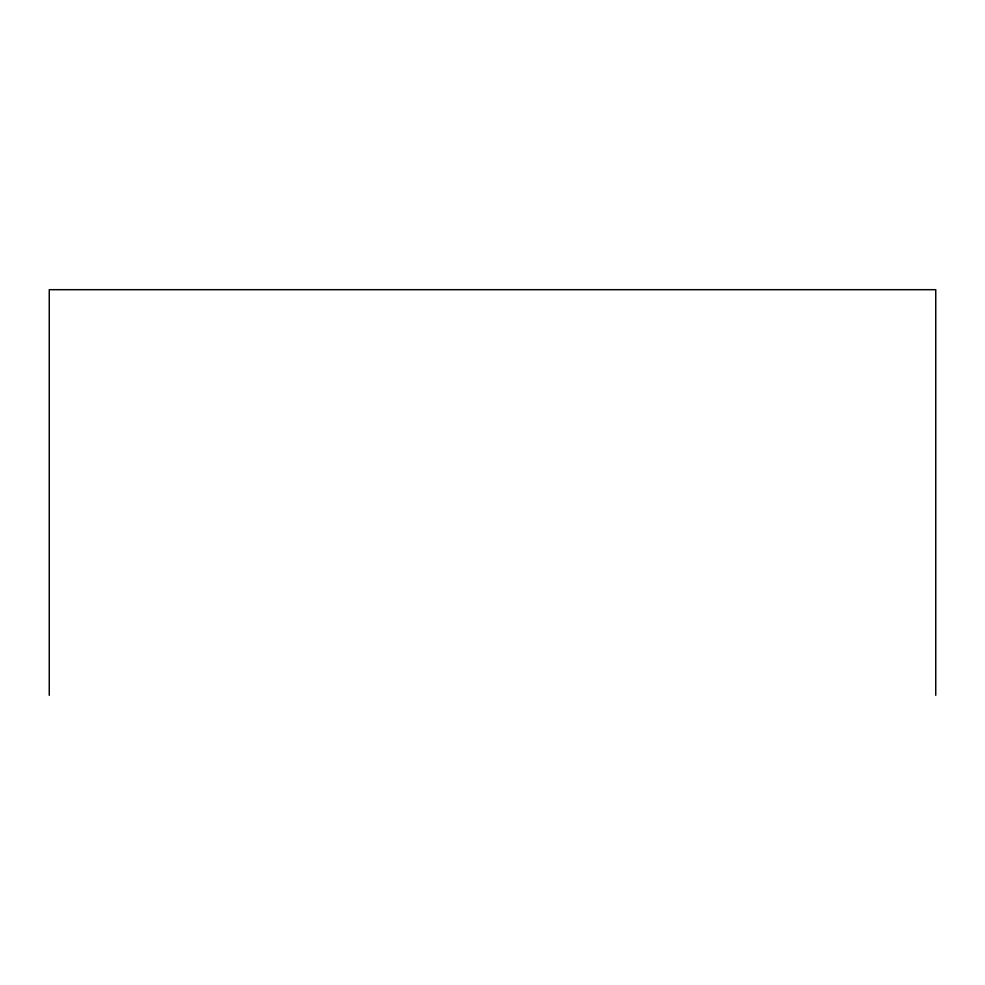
<?xml version="1.0" encoding="UTF-8"?>
<svg xmlns="http://www.w3.org/2000/svg" width="985" height="985" viewBox="0 0 985 985"><rect width="100%" height="100%" fill="white"/><g stroke="black" fill="none" stroke-linecap="round" stroke-linejoin="round"><path stroke-width="1.48" d="M935.75 695.312L935.75 289.688L49.25 289.688L49.25 695.312"/></g></svg>
